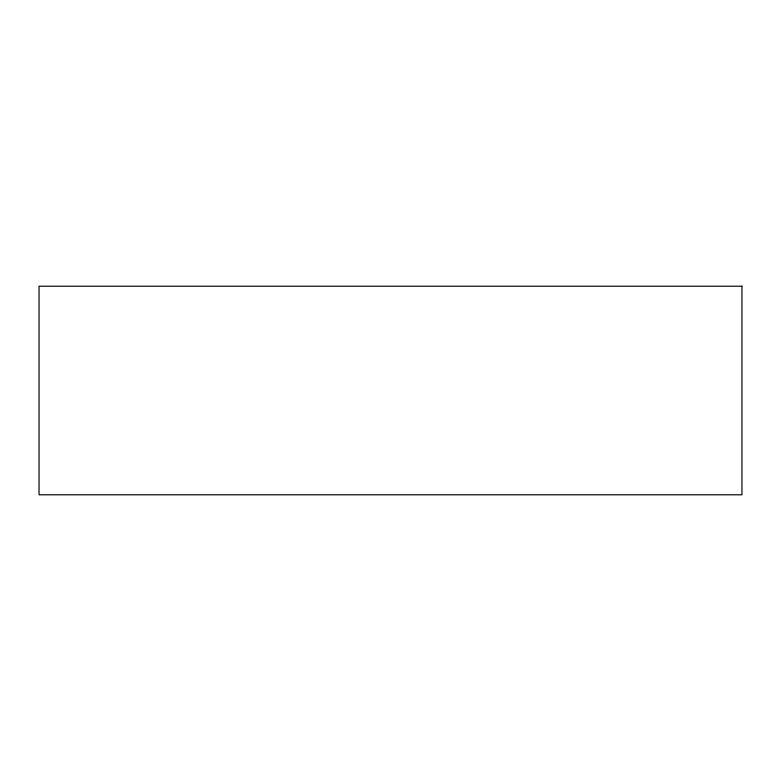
<?xml version="1.0" encoding="UTF-8"?>
<svg xmlns="http://www.w3.org/2000/svg" width="781" height="781" viewBox="0 0 781 781"><rect width="100%" height="100%" fill="white"/><g stroke="black" fill="none" stroke-linecap="round" stroke-linejoin="round"><path stroke-width="1.17" d="M741.95 286.207L39.05 286.207L39.05 494.793L741.95 494.793L741.95 286.207"/></g></svg>
